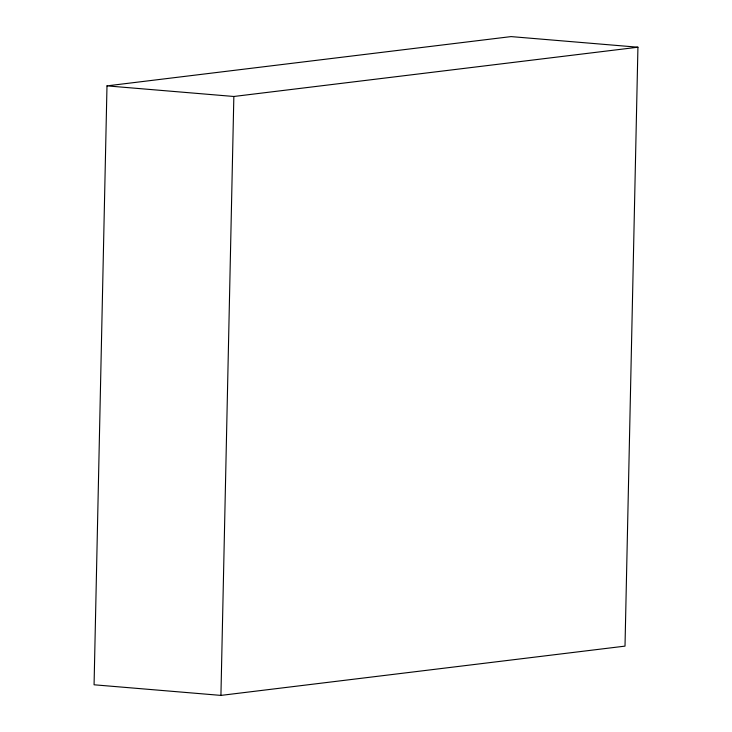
<?xml version="1.0" encoding="UTF-8"?>
<svg xmlns="http://www.w3.org/2000/svg" width="732" height="732" viewBox="0 0 732 732"><rect width="100%" height="100%" fill="white"/><g stroke="black" fill="none" stroke-linecap="round" stroke-linejoin="round"><path stroke-width="1.1" d="M106.991 85.873L94.071 684.786L220.927 695.4L625.009 646.127L637.929 47.214L511.073 36.6L106.991 85.873L233.847 96.478L637.929 47.214M220.927 695.4L233.847 96.478"/></g></svg>
